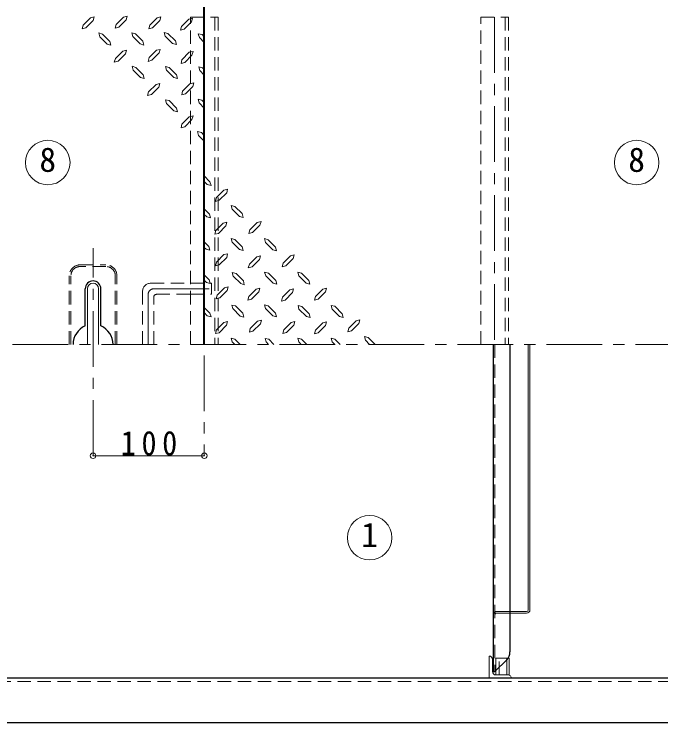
# Model space of a CAD drawing. Units: millimetres at full size, sheet at 1:10; details may follow other scales. Extents: x -2125 to 1925, y -1405 to 1405.
# Drawn here: x -780 to -198, y 405 to 1042 of the extents above; entities that cross this region are included whole.
import ezdxf
from ezdxf.enums import TextEntityAlignment as Align

# ---------------------------------------------------------------- set-up
doc = ezdxf.new("R2010")
doc.units = ezdxf.units.MM
doc.header["$LTSCALE"] = 10
doc.header["$PDMODE"] = 32
doc.header["$PDSIZE"] = 5
doc.linetypes.add('CHAIN1', pattern=[8, 5, -1, 1, -1])
doc.linetypes.add('DASHED1', pattern=[1.8, 1.2, -0.6])
doc.layers.add('0-6', color=5, linetype='Continuous', lineweight=25)
doc.layers.add('0-A', color=4, linetype='Continuous', lineweight=9)
doc.styles.add('ＭＳ ゴシック', font='')
doc.styles.get('ＭＳ ゴシック').set_extended_font_data('MS Gothic')

msp = doc.modelspace()

# ---------------------------------------------------------------- linework, layer by layer
at = {"layer": '0-6'}
for p, q in [((-349.05, 745.02), (-349.05, 451.02)), ((-334.05, 745.02), (-334.05, 468.73)), ((-336.95, 461.68), (-347.55, 451.02)), ((-349.05, 451.02), (-347.55, 451.02))]:
    msp.add_line(p, q, dxfattribs=at)
at = {"layer": '0-6', "color": 7, "linetype": 'DASHED1', "lineweight": 18}
msp.add_line((-347.55, 745.02), (-347.55, 451.02), dxfattribs=at)
at = {"layer": '0-6', "color": 4, "linetype": 'DASHED1', "lineweight": 9}
for p, q in [((-346.05, 505.02), (-334.05, 505.02)), ((-334.05, 503.52), (-346.05, 503.52))]:
    msp.add_line(p, q, dxfattribs=at)
for radius, start in [(3, 90.00252), (1.5, 90)]:
    msp.add_arc((-346.05, 502.02), radius, start, 180, dxfattribs=at)
at = {"layer": '0-6'}
msp.add_arc((-344.05, 468.73), 10, 315.18818, 0, dxfattribs=at)
at = {"layer": '0-A', "color": 1, "lineweight": 40}
msp.add_line((-608.8, 745.02), (-608.8, 1079.02), dxfattribs=at)
at = {"layer": '0-A'}
for p, q in [((-717.73, 1031.77), (-711.12, 1038.49)), ((-711.12, 1038.49), (-707.86, 1039.33)), ((-707.86, 1039.33), (-708.7, 1035.97)), ((-688.12, 1032.5), (-681.51, 1039.12)), ((-681.51, 1039.12), (-678.25, 1040.06)), ((-678.25, 1040.06), (-679.09, 1036.7)), ((-657.88, 1031.77), (-651.27, 1038.49)), ((-651.27, 1038.49), (-647.91, 1039.33)), ((-647.91, 1039.33), (-648.85, 1035.97)), ((-622.71, 1037.23), (-619.45, 1038.17)), ((-619.45, 1038.17), (-620.29, 1034.81)), ((-717.73, 1031.77), (-718.68, 1028.51)), ((-715.32, 1029.35), (-708.7, 1035.97)), ((-688.12, 1032.5), (-689.07, 1029.14)), ((-685.71, 1030.09), (-679.09, 1036.7)), ((-657.88, 1031.77), (-658.72, 1028.51)), ((-655.36, 1029.35), (-648.85, 1035.97)), ((-629.32, 1030.61), (-622.71, 1037.23)), ((-626.91, 1028.2), (-620.29, 1034.81)), ((-715.32, 1029.35), (-718.68, 1028.51)), ((-685.71, 1030.09), (-689.07, 1029.14)), ((-655.36, 1029.35), (-658.72, 1028.51)), ((-641.5, 1024.42), (-644.76, 1025.36)), ((-643.92, 1022), (-644.76, 1025.36)), ((-629.32, 1030.61), (-630.27, 1027.25)), ((-626.91, 1028.2), (-630.27, 1027.25)), ((-700.41, 1023.89), (-703.66, 1024.84)), ((-702.82, 1021.48), (-703.66, 1024.84)), ((-702.82, 1021.48), (-696.21, 1014.86)), ((-700.41, 1023.89), (-693.69, 1017.28)), ((-670.59, 1024), (-673.95, 1024.94)), ((-673, 1021.58), (-673.95, 1024.94)), ((-673, 1021.58), (-666.39, 1014.97)), ((-670.59, 1024), (-663.97, 1017.38)), ((-643.92, 1022), (-637.3, 1015.39)), ((-641.5, 1024.42), (-634.78, 1017.8)), ((-610.84, 1023.37), (-614.2, 1024.21)), ((-613.26, 1020.85), (-614.2, 1024.21)), ((-613.26, 1020.85), (-608.8, 1016.39)), ((-610.84, 1023.37), (-608.8, 1021.32)), ((-692.85, 1014.02), (-696.21, 1014.86)), ((-693.69, 1017.28), (-692.85, 1014.02)), ((-663.03, 1014.02), (-666.39, 1014.97)), ((-663.97, 1017.38), (-663.03, 1014.02)), ((-633.94, 1014.44), (-637.3, 1015.39)), ((-634.78, 1017.8), (-633.94, 1014.44)), ((-686.34, 999.43), (-679.72, 1006.04)), ((-658.3, 1002.68), (-651.69, 1009.3)), ((-655.89, 1000.27), (-649.27, 1006.88)), ((-628.9, 1000.79), (-622.29, 1007.51)), ((-622.29, 1007.51), (-618.93, 1008.35)), ((-618.93, 1008.35), (-619.87, 1004.99)), ((-688.75, 1001.84), (-689.7, 998.48)), ((-658.3, 1002.68), (-659.25, 999.32)), ((-655.89, 1000.27), (-659.25, 999.32)), ((-628.9, 1000.79), (-629.74, 997.54)), ((-626.38, 998.38), (-619.87, 1004.99)), ((-686.34, 999.43), (-689.7, 998.48)), ((-672.79, 991.55), (-673.74, 994.91)), ((-670.38, 993.97), (-673.74, 994.91)), ((-670.38, 993.97), (-663.76, 987.35)), ((-640.45, 993.86), (-643.71, 994.7)), ((-642.87, 991.34), (-643.71, 994.7)), ((-640.45, 993.86), (-633.73, 987.14)), ((-626.38, 998.38), (-629.74, 997.54)), ((-612.94, 991.03), (-613.78, 994.39)), ((-610.42, 993.55), (-613.78, 994.39)), ((-610.42, 993.55), (-608.8, 991.92)), ((-672.79, 991.55), (-666.28, 984.94)), ((-663.76, 987.35), (-662.92, 983.99)), ((-642.87, 991.34), (-636.25, 984.73)), ((-633.73, 987.14), (-632.89, 983.89)), ((-612.94, 991.03), (-608.8, 986.88)), ((-662.92, 983.99), (-666.28, 984.94)), ((-632.89, 983.89), (-636.25, 984.73)), ((-658.83, 971.92), (-652.21, 978.53)), ((-656.41, 969.5), (-649.8, 976.12)), ((-628.27, 972.55), (-621.66, 979.27)), ((-625.75, 970.13), (-619.24, 976.75)), ((-621.66, 979.27), (-618.3, 980.11)), ((-618.3, 980.11), (-619.24, 976.75)), ((-658.83, 971.92), (-659.77, 968.56)), ((-656.41, 969.5), (-659.77, 968.56)), ((-628.27, 972.55), (-629.11, 969.29)), ((-625.75, 970.13), (-629.11, 969.29)), ((-640.45, 964.04), (-643.81, 964.88)), ((-642.87, 961.52), (-643.81, 964.88)), ((-642.87, 961.52), (-636.25, 955.01)), ((-640.45, 964.04), (-633.84, 957.43)), ((-613.36, 961.94), (-614.31, 965.3)), ((-610.95, 964.46), (-614.31, 965.3)), ((-613.36, 961.94), (-608.8, 957.19)), ((-610.95, 964.46), (-608.8, 962.31)), ((-633.84, 957.43), (-632.89, 954.07)), ((-632.89, 954.07), (-636.25, 955.01)), ((-628.9, 942.94), (-622.29, 949.55)), ((-622.29, 949.55), (-618.93, 950.5)), ((-618.93, 950.5), (-619.87, 947.14)), ((-628.9, 942.94), (-629.74, 939.58)), ((-626.38, 940.52), (-619.87, 947.14)), ((-626.38, 940.52), (-629.74, 939.58)), ((-613.89, 932.86), (-614.83, 936.22)), ((-611.47, 935.38), (-614.83, 936.22)), ((-613.89, 932.86), (-608.8, 927.56)), ((-611.47, 935.38), (-608.8, 932.7)), ((-603.7, 891.18), (-608.8, 896.47)), ((-606.12, 888.66), (-608.8, 891.34)), ((-606.12, 888.66), (-602.76, 887.82)), ((-603.7, 891.18), (-602.76, 887.82)), ((-591.21, 883.51), (-597.72, 876.9)), ((-588.69, 881.1), (-595.3, 874.48)), ((-591.21, 883.51), (-587.85, 884.46)), ((-588.69, 881.1), (-587.85, 884.46)), ((-598.66, 873.54), (-597.72, 876.9)), ((-595.3, 874.48), (-598.66, 873.54)), ((-604.23, 862.09), (-608.8, 866.84)), ((-584.7, 869.97), (-581.34, 869.02)), ((-583.75, 866.61), (-584.7, 869.97)), ((-577.14, 859.99), (-583.75, 866.61)), ((-574.72, 862.51), (-581.34, 869.02)), ((-606.64, 859.57), (-608.8, 861.73)), ((-604.23, 862.09), (-603.28, 858.73)), ((-577.14, 859.99), (-573.78, 859.15)), ((-574.72, 862.51), (-573.78, 859.15)), ((-606.64, 859.57), (-603.28, 858.73)), ((-591.84, 853.9), (-598.35, 847.29)), ((-591.84, 853.9), (-588.48, 854.74)), ((-589.32, 851.49), (-588.48, 854.74)), ((-561.18, 854.53), (-567.79, 847.92)), ((-561.18, 854.53), (-557.82, 855.48)), ((-558.76, 852.12), (-557.82, 855.48)), ((-599.29, 843.93), (-598.35, 847.29)), ((-589.32, 851.49), (-595.93, 844.77)), ((-558.76, 852.12), (-565.38, 845.5)), ((-595.93, 844.77), (-599.29, 843.93)), ((-604.65, 833.01), (-608.8, 837.16)), ((-584.7, 840.15), (-581.34, 839.31)), ((-583.86, 836.89), (-584.7, 840.15)), ((-577.14, 830.17), (-583.86, 836.89)), ((-574.72, 832.69), (-581.34, 839.31)), ((-554.67, 840.04), (-551.31, 839.1)), ((-553.83, 836.68), (-554.67, 840.04)), ((-547.21, 830.07), (-553.83, 836.68)), ((-544.8, 832.48), (-551.31, 839.1)), ((-607.17, 830.49), (-608.8, 832.12)), ((-607.17, 830.49), (-603.81, 829.65)), ((-604.65, 833.01), (-603.81, 829.65)), ((-577.14, 830.17), (-573.88, 829.33)), ((-574.72, 832.69), (-573.88, 829.33)), ((-547.21, 830.07), (-543.85, 829.12)), ((-544.8, 832.48), (-543.85, 829.12)), ((-591.21, 825.66), (-597.72, 819.04)), ((-588.69, 823.24), (-595.3, 816.52)), ((-591.21, 825.66), (-587.85, 826.5)), ((-588.69, 823.24), (-587.85, 826.5)), ((-561.7, 823.77), (-568.32, 817.15)), ((-561.7, 823.77), (-558.34, 824.71)), ((-559.29, 821.35), (-558.34, 824.71)), ((-531.25, 824.61), (-537.87, 817.99)), ((-531.25, 824.61), (-527.89, 825.55)), ((-528.84, 822.19), (-527.89, 825.55)), ((-598.66, 815.68), (-597.72, 819.04)), ((-595.3, 816.52), (-598.66, 815.68)), ((-559.29, 821.35), (-565.9, 814.74)), ((-583.65, 809.59), (-580.29, 808.65)), ((-582.81, 806.23), (-583.65, 809.59)), ((-573.67, 802.03), (-580.29, 808.65)), ((-554.56, 810.01), (-551.2, 809.07)), ((-553.62, 806.65), (-554.56, 810.01)), ((-544.59, 802.45), (-551.2, 809.07)), ((-524.74, 810.01), (-521.38, 809.17)), ((-523.9, 806.76), (-524.74, 810.01)), ((-514.77, 802.56), (-521.38, 809.17)), ((-604.33, 803.19), (-608.8, 807.65)), ((-606.75, 800.67), (-608.8, 802.72)), ((-604.33, 803.19), (-603.39, 799.83)), ((-576.09, 799.62), (-582.81, 806.23)), ((-547, 800.04), (-553.62, 806.65)), ((-544.59, 802.45), (-543.64, 799.09)), ((-517.18, 800.14), (-523.9, 806.76)), ((-514.77, 802.56), (-513.93, 799.2)), ((-606.75, 800.67), (-603.39, 799.83)), ((-590.68, 795.84), (-587.32, 796.78)), ((-588.27, 793.42), (-587.32, 796.78)), ((-576.09, 799.62), (-572.83, 798.67)), ((-573.67, 802.03), (-572.83, 798.67)), ((-547, 800.04), (-543.64, 799.09)), ((-517.18, 800.14), (-513.93, 799.2)), ((-590.68, 795.84), (-597.3, 789.22)), ((-588.27, 793.42), (-594.88, 786.81)), ((-562.23, 794.68), (-568.74, 788.07)), ((-559.71, 792.27), (-566.32, 785.55)), ((-562.23, 794.68), (-558.87, 795.52)), ((-559.71, 792.27), (-558.87, 795.52)), ((-531.88, 793.95), (-538.5, 787.33)), ((-529.47, 791.53), (-536.08, 784.92)), ((-531.88, 793.95), (-528.52, 794.89)), ((-529.47, 791.53), (-528.52, 794.89)), ((-502.27, 794.68), (-508.89, 788.07)), ((-499.86, 792.27), (-506.47, 785.55)), ((-502.27, 794.68), (-498.91, 795.52)), ((-499.86, 792.27), (-498.91, 795.52)), ((-598.14, 785.86), (-597.3, 789.22)), ((-594.88, 786.81), (-598.14, 785.86)), ((-569.68, 784.71), (-568.74, 788.07)), ((-566.32, 785.55), (-569.68, 784.71)), ((-539.34, 783.97), (-538.5, 787.33)), ((-536.08, 784.92), (-539.34, 783.97)), ((-509.73, 784.71), (-508.89, 788.07)), ((-506.47, 785.55), (-509.73, 784.71)), ((-603.7, 773.16), (-608.8, 778.25)), ((-584.07, 780.4), (-580.71, 779.56)), ((-583.12, 777.15), (-584.07, 780.4)), ((-576.51, 770.53), (-583.12, 777.15)), ((-574.09, 772.95), (-580.71, 779.56)), ((-554.67, 780.61), (-551.31, 779.67)), ((-553.83, 777.25), (-554.67, 780.61)), ((-547.21, 770.64), (-553.83, 777.25)), ((-544.8, 773.16), (-551.31, 779.67)), ((-524.53, 779.98), (-521.17, 779.14)), ((-523.69, 776.73), (-524.53, 779.98)), ((-514.56, 772.53), (-521.17, 779.14)), ((-487.26, 770.11), (-493.87, 776.83)), ((-484.84, 772.63), (-491.46, 779.25)), ((-606.12, 770.64), (-608.8, 773.7)), ((-606.12, 770.64), (-602.76, 769.8)), ((-603.7, 773.16), (-602.76, 769.8)), ((-576.51, 770.53), (-573.15, 769.59)), ((-574.09, 772.95), (-573.15, 769.59)), ((-547.21, 770.64), (-543.85, 769.8)), ((-544.8, 773.16), (-543.85, 769.8)), ((-516.97, 770.11), (-523.69, 776.73)), ((-514.56, 772.53), (-513.72, 769.17)), ((-484.84, 772.63), (-484, 769.27)), ((-591.31, 764.65), (-597.93, 758.04)), ((-591.31, 764.65), (-587.95, 765.49)), ((-588.9, 762.24), (-587.95, 765.49)), ((-560.86, 766.02), (-567.48, 759.4)), ((-560.86, 766.02), (-557.5, 766.86)), ((-558.34, 763.6), (-557.5, 766.86)), ((-530.73, 764.76), (-537.34, 758.14)), ((-530.73, 764.76), (-527.37, 765.6)), ((-528.31, 762.34), (-527.37, 765.6)), ((-516.97, 770.11), (-513.72, 769.17)), ((-502.38, 764.44), (-508.89, 757.83)), ((-502.38, 764.44), (-499.02, 765.28)), ((-499.86, 762.03), (-499.02, 765.28)), ((-487.26, 770.11), (-484, 769.27)), ((-472.35, 766.23), (-478.96, 759.61)), ((-472.35, 766.23), (-468.99, 767.07)), ((-469.83, 763.81), (-468.99, 767.07)), ((-598.87, 754.68), (-597.93, 758.04)), ((-588.9, 762.24), (-595.51, 755.52)), ((-568.32, 756.04), (-567.48, 759.4)), ((-558.34, 763.6), (-565.06, 756.88)), ((-528.31, 762.34), (-534.93, 755.62)), ((-479.8, 756.25), (-478.96, 759.61)), ((-469.83, 763.81), (-476.55, 757.09)), ((-595.51, 755.52), (-598.87, 754.68)), ((-565.06, 756.88), (-568.32, 756.04)), ((-476.55, 757.09), (-479.8, 756.25)), ((-584.7, 750.69), (-581.34, 749.74)), ((-583.75, 747.33), (-584.7, 750.69)), ((-581.44, 745.02), (-583.75, 747.33)), ((-576.61, 745.02), (-581.34, 749.74)), ((-554.04, 750.48), (-550.68, 749.64)), ((-553.2, 747.22), (-554.04, 750.48)), ((-550.99, 745.02), (-553.2, 747.22)), ((-546.24, 745.02), (-550.68, 749.64)), ((-524.74, 750.69), (-521.38, 749.74)), ((-523.9, 747.33), (-524.74, 750.69)), ((-521.59, 745.02), (-523.9, 747.33)), ((-516.66, 745.02), (-521.38, 749.74)), ((-486.73, 745.02), (-491.46, 749.74)), ((-460.17, 745.02), (-463.95, 748.8)), ((-455.19, 745.02), (-461.53, 751.21)), ((-317.55, 506.52), (-317.55, 745.02)), ((-316.05, 506.52), (-316.05, 745.02)), ((-708.8, 645.02), (-608.8, 645.02)), ((-334.05, 505.02), (-319.05, 505.02)), ((-334.05, 503.52), (-319.05, 503.52))]:
    msp.add_line(p, q, dxfattribs=at)
at = {"layer": '0-A', "color": 7, "linetype": 'DASHED1', "lineweight": 18}
for p, q in [((-621.3, 1039.02), (-596.3, 1039.02)), ((-621.3, 745.02), (-621.3, 1039.02)), ((-596.3, 1039.02), (-596.3, 745.02)), ((-360.3, 1039.02), (-335.3, 1039.02)), ((-360.3, 745.02), (-360.3, 1039.02)), ((-335.3, 1039.02), (-335.3, 745.02)), ((-720.3, 816.52), (-697.3, 816.52)), ((-697.3, 815.02), (-720.3, 815.02)), ((-730.3, 745.02), (-730.3, 806.52)), ((-728.8, 745.02), (-728.8, 806.52)), ((-688.8, 745.02), (-688.8, 806.52)), ((-687.3, 745.02), (-687.3, 806.52)), ((-656.8, 800.02), (-621.3, 800.02)), ((-664.3, 745.02), (-664.3, 792.52)), ((-651.8, 790.02), (-621.3, 790.02)), ((-654.3, 745.02), (-654.3, 787.52)), ((-1100.8, 442.02), (405.2, 442.02))]:
    msp.add_line(p, q, dxfattribs=at)
at = {"layer": '0-A', "linetype": 'DASHED1'}
for p, q in [((-599.3, 1039.02), (-599.3, 745.02)), ((-338.3, 1039.02), (-338.3, 745.02)), ((-621.3, 800.02), (-602.3, 800.02)), ((-602.3, 790.02), (-602.3, 800.02)), ((-621.3, 790.02), (-602.3, 790.02)), ((-346.8, 451.77), (-346.8, 463.02)), ((-346.8, 463.02), (-335.84, 463.02)), ((-343.8, 448.02), (-343.8, 463.02)), ((-336.8, 461.84), (-336.8, 463.02))]:
    msp.add_line(p, q, dxfattribs=at)
at = {"layer": '0-A', "linetype": 'CHAIN1'}
for p, q in [((-347.8, 1039.02), (-347.8, 745.02)), ((-708.8, 645.02), (-708.8, 831.52)), ((-659.3, 745.02), (-659.3, 790.02)), ((-654.3, 795.02), (-602.3, 795.02)), ((-1261.13, 745.02), (817.2, 745.02)), ((-608.8, 735.02), (-608.8, 645.02))]:
    msp.add_line(p, q, dxfattribs=at)
at = {"layer": '0-A', "color": 5, "lineweight": 25}
for p, q in [((-715.8, 761.6), (-715.8, 795.02)), ((-701.8, 761.6), (-701.8, 795.02)), ((402.2, 445.02), (-1097.8, 445.02)), ((432.2, 405.02), (-1127.8, 405.02))]:
    msp.add_line(p, q, dxfattribs=at)
at = {"layer": '0-A', "color": 7, "lineweight": 18}
for p, q in [((-713.8, 745.02), (-713.8, 795.02)), ((-703.8, 745.02), (-703.8, 795.02)), ((-352.8, 445.02), (-352.8, 465.02)), ((-349.8, 451.02), (-349.8, 462.02)), ((-336.8, 448.02), (-336.8, 461.84)), ((-334.65, 463.02), (-335.84, 463.02)), ((-334.65, 448.02), (-334.65, 463.02)), ((-346.8, 448.02), (-346.8, 451.77)), ((-346.8, 448.02), (-334.65, 448.02))]:
    msp.add_line(p, q, dxfattribs=at)
at = {"layer": '0-A'}
for points in [[(-688.75, 1001.84), (-682.14, 1008.46), (-678.88, 1009.4), (-679.72, 1006.04)], [(-651.69, 1009.3), (-648.33, 1010.14), (-649.27, 1006.88)], [(-652.21, 978.53), (-648.85, 979.37), (-649.8, 976.12)], [(-565.38, 845.5), (-568.74, 844.66), (-567.79, 847.92)], [(-528.84, 822.19), (-535.45, 815.58), (-538.71, 814.63), (-537.87, 817.99)], [(-565.9, 814.74), (-569.26, 813.9), (-568.32, 817.15)], [(-493.87, 776.83), (-494.82, 780.09), (-491.46, 779.25)], [(-534.93, 755.62), (-538.18, 754.78), (-537.34, 758.14)], [(-499.86, 762.03), (-506.47, 755.31), (-509.83, 754.47), (-508.89, 757.83)], [(-463.95, 748.8), (-464.89, 752.16), (-461.53, 751.21)], [(-491.56, 745.02), (-493.87, 747.33), (-494.82, 750.58), (-491.46, 749.74)]]:
    msp.add_lwpolyline(points, dxfattribs=at)
at = {"layer": '0-A', "color": 7, "lineweight": 18}
for centre in [(-749.52, 908.45), (-220.16, 908.45), (-460.22, 571.33)]:
    msp.add_circle(centre, 20, dxfattribs=at)
at = {"layer": '0-A', "color": 7, "linetype": 'DASHED1', "lineweight": 18}
for centre, radius, start, end in [((-720.3, 806.52), 10, 90, 180), ((-720.3, 806.52), 8.5, 90, 180), ((-697.3, 806.52), 10, 0, 90), ((-697.3, 806.52), 8.5, 0, 90), ((-656.8, 792.52), 7.5, 90, 180), ((-651.8, 787.52), 2.5, 90, 180)]:
    msp.add_arc(centre, radius, start, end, dxfattribs=at)
at = {"layer": '0-A', "color": 5, "lineweight": 25}
for centre, radius, start, end in [((-708.8, 795.02), 7, 0, 180), ((-708.8, 745.02), 18, 112.88538, 180), ((-708.8, 745.02), 18, 0, 67.11462)]:
    msp.add_arc(centre, radius, start, end, dxfattribs=at)
at = {"layer": '0-A', "color": 7, "lineweight": 18}
for centre, radius, start, end in [((-708.8, 795.02), 5, 0, 180), ((-352.8, 462.02), 3, 0, 90), ((-346.8, 451.02), 3, 180, 270), ((-335.8, 445.02), 3, 0, 90)]:
    msp.add_arc(centre, radius, start, end, dxfattribs=at)
at = {"layer": '0-A', "linetype": 'CHAIN1'}
msp.add_arc((-654.3, 790.02), 5, 90, 180, dxfattribs=at)
at = {"layer": '0-A'}
for radius in [1.5, 3]:
    msp.add_arc((-319.05, 506.52), radius, 270, 0, dxfattribs=at)
for p in [(-708.8, 645.02), (-608.8, 645.02)]:
    msp.add_point(p, dxfattribs=at)

# ---------------------------------------------------------------- texts
at = {"layer": '0-A', "color": 7, "style": 'ＭＳ ゴシック'}
for s, p in [('8', (-757.02, 893.45)), ('8', (-227.66, 893.45)), ('1', (-467.72, 556.33))]:
    msp.add_text(s, height=21.99, dxfattribs=at).set_placement(p, align=Align.BOTTOM_LEFT)
at = {"layer": '0-A', "color": 7, "insert": (-683.8, 645.02), "char_height": 21.99, "attachment_point": 7, "style": 'ＭＳ ゴシック'}
msp.add_mtext('\\T1.38;\\W0.9;100', dxfattribs=at)

doc.saveas('drawing.dxf')
